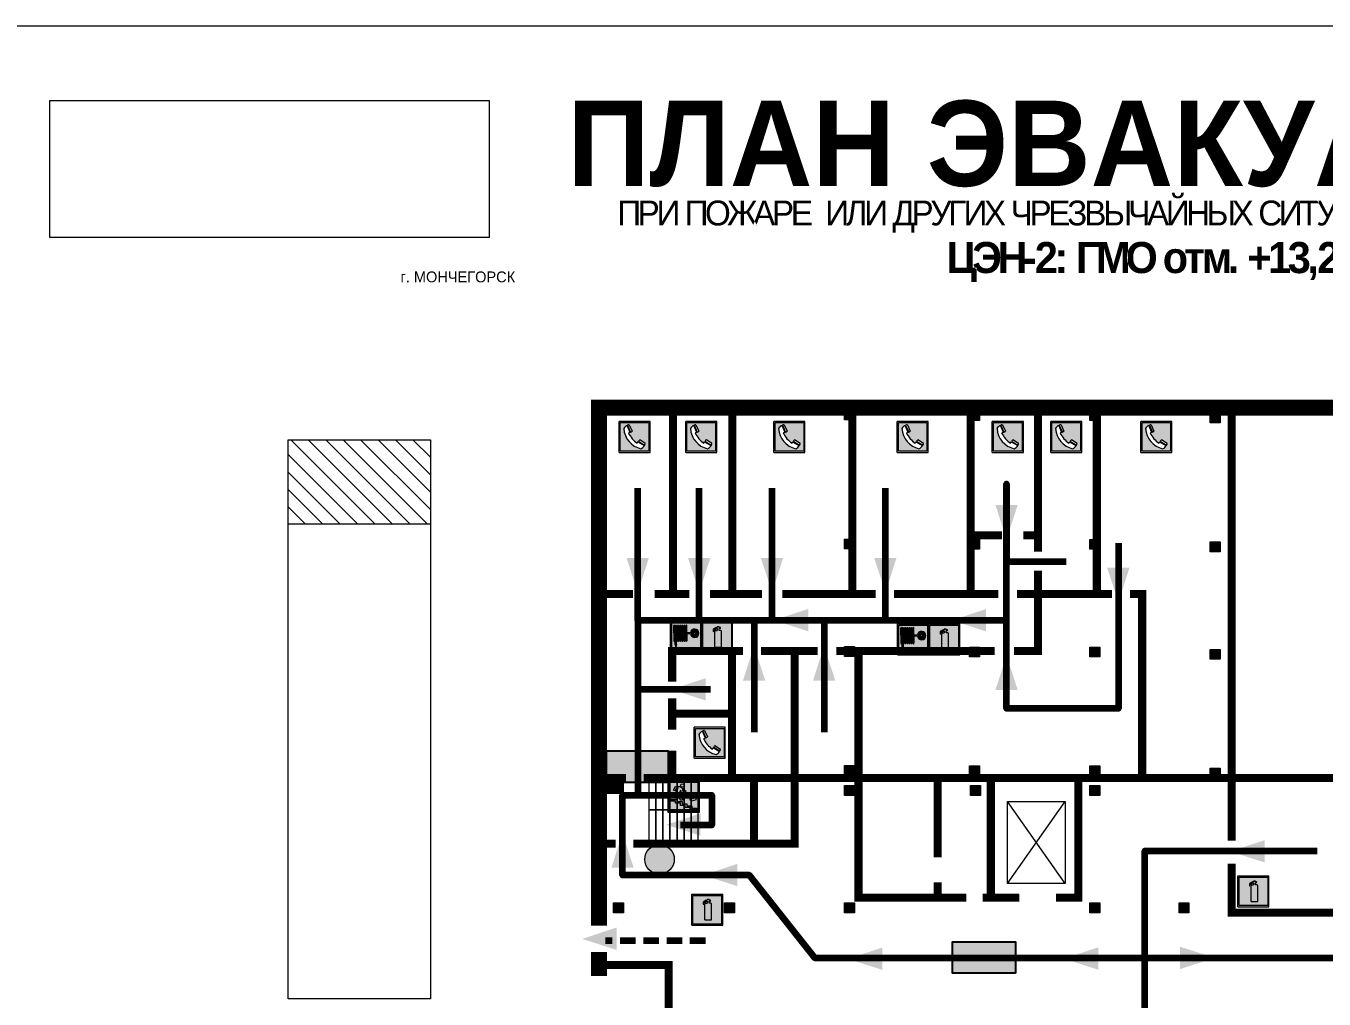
# Model space of a CAD drawing. Header units: millimetres. Extents: x 13810 to 67229, y 12374 to 21950.
# Drawn here: x 31036.5 to 31370.5, y 13900.3 to 14150.9 of the extents above; entities that cross this region are included whole.
import ezdxf

# ---------------------------------------------------------------- set-up
doc = ezdxf.new("R2010")
doc.units = ezdxf.units.MM
doc.linetypes.add('{ Wide Dash }', pattern=[12, 4, -2, 4, -2])
doc.layers.add('План_Штампы', color=7, linetype='Continuous')
doc.styles.add('обычный', font='arial.ttf')
picture_1 = doc.add_image_def('image1.jpg', size_in_pixel=(337, 105))

# ---------------------------------------------------------------- blocks, each defined once
blk = doc.blocks.new('A$C456E1F9C')
at = {"lineweight": 5}
h = blk.add_hatch(color=242, dxfattribs=at)
h.paths.add_polyline_path([(0.51, -1.47), (0.51, -13.26), (12.29, -13.26), (12.29, -1.47)])
h.paths.add_polyline_path([(5.42, -4.95, -0.254479), (4.78, -5.4), (3.52, -2.53, -0.209735), (4.23, -2.4)], flags=16)
h.paths.add_polyline_path([(8.53, -8.6), (10.87, -10.17), (10.54, -10.76), (8.03, -9.13, -0.192251)], flags=16)
h.paths.add_polyline_path([(4.61, -5.49, 0.005518), (3.87, -5.72, 0.128647), (7.49, -10.01, 0.00809), (7.83, -9.33), (10.47, -10.97, -0.16736), (8.99, -12.25, -0.327862), (1.95, -3.95, -0.166952), (3.36, -2.62)], flags=16)
at = {"color": 242, "lineweight": 5}
for p, q in [((0, -13.77), (0, -0.97)), ((12.8, -0.97), (0, -0.97)), ((4.61, -5.49), (3.36, -2.62)), ((3.52, -2.53), (4.78, -5.4)), ((4.23, -2.4), (5.42, -4.95)), ((12.8, -13.77), (12.8, -0.97)), ((7.83, -9.33), (10.47, -10.97)), ((8.03, -9.13), (10.54, -10.76)), ((10.81, -10.12), (8.53, -8.6)), ((10.54, -10.76), (10.8, -10.3)), ((10.8, -10.3), (10.81, -10.12)), ((0, -13.77), (12.8, -13.77))]:
    blk.add_line(p, q, dxfattribs=at)
blk.add_lwpolyline([(0.51, -1.47), (12.29, -1.47), (12.29, -13.26), (0.51, -13.26)], close=True, dxfattribs=at)
for centre, radius, start, end in [((4.59, -5.34), 2.99, 114.2845, 152.1974), ((11.12, -3.31), 9.19, 183.9915, 256.6009), ((4.02, -3.27), 0.891, 76.3284, 123.7092), ((4.68, -4.59), 0.824, 276.9621, 334.0723), ((14.98, -39.1), 35.17, 107.1487, 108.4135), ((13.86, -0.94), 11.08, 205.5536, 234.8762), ((-13.31, 0.8), 23.44, 332.5487, 334.4027), ((8.94, -9.5), 0.989, 114.4092, 157.9388), ((7.87, -9.46), 3, 291.9291, 329.9329)]:
    blk.add_arc(centre, radius, start, end, dxfattribs=at)
blk = doc.blocks.new('A$C37112FD5')
at = {"true_color": 0xf5f5ff}
h = blk.add_hatch(color=7, dxfattribs=at)
h.dxf.hatch_style = 1
h.paths.add_polyline_path([(12.8, -7.4), (0, -7.4), (0, -20.2), (12.8, -20.2)])
h.paths.add_polyline_path([(12.29, -7.91), (12.29, -19.69), (0.51, -19.69), (0.51, -7.91)], flags=16)
h.paths.add_polyline_path([(4.98, -9.04, -0.42597), (5.17, -9.22), (5.17, -12.25), (5.17, -15.29, -0.432244), (4.98, -15.47), (4.83, -15.47, -0.42597), (4.64, -15.29), (4.64, -12.25), (4.64, -9.22, -0.432244), (4.83, -9.04)], flags=0)
h.paths.add_polyline_path([(4.28, -9.22), (4.28, -12.25), (4.28, -15.29, -0.432244), (4.09, -15.47), (3.94, -15.47, -0.42597), (3.75, -15.29), (3.75, -12.25), (3.75, -9.22, -0.432244), (3.94, -9.04), (4.09, -9.04, -0.42597)], flags=0)
h.paths.add_polyline_path([(5.72, -9.04), (5.87, -9.04, -0.42597), (6.06, -9.22), (6.06, -12.25), (6.06, -15.29, -0.432244), (5.87, -15.47), (5.72, -15.47, -0.42597), (5.53, -15.29), (5.53, -12.25), (5.53, -9.22, -0.432244)], flags=0)
h.paths.add_polyline_path([(6.42, -8.9), (6.5, -8.9, -0.42597), (6.69, -9.08), (6.69, -12.03), (8.21, -12.03, -15.824349), (8.21, -12.47), (6.69, -12.47), (6.69, -15.42, -0.432244), (6.5, -15.6), (6.42, -15.6)], flags=0)
h.paths.add_polyline_path([(3.39, -9.22), (3.39, -12.25), (3.39, -15.29, -0.432244), (3.2, -15.47), (3.05, -15.47, -0.42597), (2.85, -15.29), (2.85, -12.25), (2.85, -9.22, -0.432244), (3.05, -9.04), (3.2, -9.04, -0.42597)], flags=0)
h.paths.add_polyline_path([(2.5, -9.22), (2.5, -16.71), (1.96, -16.71), (1.96, -9.22, -0.432244), (2.15, -9.04), (2.31, -9.04, -0.42597)], flags=0)
h.paths.add_polyline_path([(1.61, -8.9), (1.61, -15.6), (1.57, -15.6, -0.42597), (1.37, -15.42), (1.37, -12.03), (1.37, -9.09, -0.432244), (1.57, -8.9)], flags=0)
h.paths.add_polyline_path([(9.76, -10.81), (9.76, -12.03), (8.49, -12.03, -0.336371)], flags=0)
h.paths.add_polyline_path([(8.49, -12.47), (9.76, -12.47), (9.76, -13.7, -0.336371)], flags=0)
h.paths.add_polyline_path([(10.11, -10.81, -0.336371), (11.38, -12.03), (10.11, -12.03)], flags=0)
h.paths.add_polyline_path([(10.11, -12.47), (11.38, -12.47, -0.336371), (10.11, -13.7)], flags=0)
h.paths.add_polyline_path([(2.5, -16.84), (2.5, -17.05), (1.97, -17.05), (1.97, -16.84)], flags=0)
h.paths.add_polyline_path([(2.5, -17.24, -0.033778), (2.24, -18.6, -0.033778), (1.97, -17.24)], flags=0)
h = blk.add_hatch(color=242)
h.dxf.hatch_style = 1
h.paths.add_polyline_path([(12.29, -7.91), (0.51, -7.91), (0.51, -19.69), (12.29, -19.69)])
h.paths.add_polyline_path([(6.42, -15.6), (6.42, -8.9), (6.5, -8.9, -0.42597), (6.69, -9.08), (6.69, -12.03), (8.21, -12.03, -15.824349), (8.21, -12.47), (6.69, -12.47), (6.69, -15.42, -0.432244), (6.5, -15.6)], flags=16)
h.paths.add_polyline_path([(5.87, -15.47), (5.72, -15.47, -0.42597), (5.53, -15.29), (5.53, -12.25), (5.53, -9.22, -0.432244), (5.72, -9.04), (5.87, -9.04, -0.42597), (6.06, -9.22), (6.06, -12.25), (6.06, -15.29, -0.432244)], flags=16)
h.paths.add_polyline_path([(4.98, -15.47), (4.83, -15.47, -0.42597), (4.64, -15.29), (4.64, -12.25), (4.64, -9.22, -0.432244), (4.83, -9.04), (4.98, -9.04, -0.42597), (5.17, -9.22), (5.17, -12.25), (5.17, -15.29, -0.432244)], flags=16)
h.paths.add_polyline_path([(4.09, -15.47), (3.94, -15.47, -0.42597), (3.75, -15.29), (3.75, -12.25), (3.75, -9.22, -0.432244), (3.94, -9.04), (4.09, -9.04, -0.42597), (4.28, -9.22), (4.28, -12.25), (4.28, -15.29, -0.432244)], flags=16)
h.paths.add_polyline_path([(3.2, -15.47), (3.05, -15.47, -0.42597), (2.85, -15.29), (2.85, -12.25), (2.85, -9.22, -0.432244), (3.05, -9.04), (3.2, -9.04, -0.42597), (3.39, -9.22), (3.39, -12.25), (3.39, -15.29, -0.432244)], flags=16)
h.paths.add_polyline_path([(2.5, -17.05), (1.97, -17.05), (1.97, -16.84), (2.5, -16.84)], flags=16)
h.paths.add_polyline_path([(2.5, -17.24, -0.033778), (2.24, -18.6, -0.033778), (1.97, -17.24)], flags=16)
h.paths.add_polyline_path([(2.5, -16.71), (1.96, -16.71), (1.96, -9.22, -0.432244), (2.15, -9.04), (2.31, -9.04, -0.42597), (2.5, -9.22)], flags=16)
h.paths.add_polyline_path([(1.61, -15.6), (1.57, -15.6, -0.42597), (1.37, -15.42), (1.37, -12.03), (1.37, -9.09, -0.432244), (1.57, -8.9), (1.61, -8.9)], flags=16)
h.paths.add_polyline_path([(8.49, -12.47), (9.76, -12.47), (9.76, -13.7, -0.336371)], flags=0)
h.paths.add_polyline_path([(10.11, -13.7), (10.11, -12.47), (11.38, -12.47, -0.336371)], flags=0)
h.paths.add_polyline_path([(8.49, -12.03, -0.336371), (9.76, -10.81), (9.76, -12.03)], flags=0)
h.paths.add_polyline_path([(10.11, -12.03), (10.11, -10.81, -0.336371), (11.38, -12.03)], flags=0)
h = blk.add_hatch(color=7, dxfattribs=at)
h.dxf.hatch_style = 1
h.paths.add_polyline_path([(1.61, -8.9), (1.57, -8.9, 0.432244), (1.37, -9.09), (1.37, -12.03), (1.37, -15.42, 0.42597), (1.57, -15.6), (1.61, -15.6)])
h.paths.add_polyline_path([(2.5, -9.22, 0.42597), (2.31, -9.04), (2.15, -9.04, 0.432244), (1.96, -9.22), (1.96, -16.71), (2.5, -16.71)])
h.paths.add_polyline_path([(2.5, -16.84), (1.97, -16.84), (1.97, -17.05), (2.5, -17.05)])
h.paths.add_polyline_path([(2.5, -17.24), (1.97, -17.24, 0.033778), (2.24, -18.6, 0.033778)])
h.paths.add_polyline_path([(3.39, -12.25), (3.39, -9.22, 0.42597), (3.2, -9.04), (3.05, -9.04, 0.432244), (2.85, -9.22), (2.85, -12.25), (2.85, -15.29, 0.42597), (3.05, -15.47), (3.2, -15.47, 0.432244), (3.39, -15.29)])
h.paths.add_polyline_path([(4.28, -12.25), (4.28, -9.22, 0.42597), (4.09, -9.04), (3.94, -9.04, 0.432244), (3.75, -9.22), (3.75, -12.25), (3.75, -15.29, 0.42597), (3.94, -15.47), (4.09, -15.47, 0.432244), (4.28, -15.29)])
h.paths.add_polyline_path([(5.17, -12.25), (5.17, -9.22, 0.42597), (4.98, -9.04), (4.83, -9.04, 0.432244), (4.64, -9.22), (4.64, -12.25), (4.64, -15.29, 0.42597), (4.83, -15.47), (4.98, -15.47, 0.432244), (5.17, -15.29)])
h.paths.add_polyline_path([(6.06, -12.25), (6.06, -9.22, 0.42597), (5.87, -9.04), (5.72, -9.04, 0.432244), (5.53, -9.22), (5.53, -12.25), (5.53, -15.29, 0.42597), (5.72, -15.47), (5.87, -15.47, 0.432244), (6.06, -15.29)])
h.paths.add_polyline_path([(6.69, -12.47), (8.21, -12.47, 15.824349), (8.21, -12.03), (6.69, -12.03), (6.69, -9.08, 0.42597), (6.5, -8.9), (6.42, -8.9), (6.42, -15.6), (6.5, -15.6, 0.432244), (6.69, -15.42)])
h.paths.add_polyline_path([(8.49, -12.47), (9.76, -12.47), (9.76, -13.7, -0.336371)], flags=16)
h.paths.add_polyline_path([(8.49, -12.03, -0.336371), (9.76, -10.81), (9.76, -12.03)], flags=16)
h.paths.add_polyline_path([(10.11, -12.47), (11.38, -12.47, -0.336371), (10.11, -13.7)], flags=16)
h.paths.add_polyline_path([(10.11, -12.03), (10.11, -10.81, -0.336371), (11.38, -12.03)], flags=16)
h = blk.add_hatch(color=242)
h.dxf.hatch_style = 1
h.paths.add_polyline_path([(9.76, -10.81, 0.336371), (8.49, -12.03), (9.76, -12.03)])
h.paths.add_polyline_path([(10.11, -10.81), (10.11, -12.03), (11.38, -12.03, 0.336371)])
h.paths.add_polyline_path([(11.38, -12.47), (10.11, -12.47), (10.11, -13.7, 0.336371)])
h.paths.add_polyline_path([(9.76, -12.47), (8.49, -12.47, 0.336371), (9.76, -13.7)])
at = {"color": 242, "lineweight": 5}
for p, q in [((0, -20.2), (0, -7.4)), ((0, -7.4), (12.8, -7.4)), ((1.37, -12.03), (1.37, -9.08)), ((1.57, -8.9), (1.61, -8.9)), ((1.61, -8.9), (1.61, -15.6)), ((1.96, -16.71), (1.96, -9.22)), ((2.15, -9.04), (2.31, -9.04)), ((2.5, -16.71), (2.5, -9.22)), ((2.85, -12.25), (2.85, -9.22)), ((3.05, -9.04), (3.2, -9.04)), ((3.39, -12.25), (3.39, -9.22)), ((3.75, -12.25), (3.75, -9.22)), ((3.94, -9.04), (4.09, -9.04)), ((4.28, -12.25), (4.28, -9.22)), ((4.64, -12.25), (4.64, -9.22)), ((4.83, -9.04), (4.98, -9.04)), ((5.17, -12.25), (5.17, -9.22)), ((5.53, -12.25), (5.53, -9.22)), ((5.72, -9.04), (5.87, -9.04)), ((6.06, -12.25), (6.06, -9.22)), ((6.42, -8.9), (6.42, -15.6)), ((6.5, -8.9), (6.42, -8.9)), ((6.69, -12.03), (6.69, -9.08)), ((12.8, -20.2), (12.8, -7.4)), ((1.37, -12.03), (1.37, -15.42)), ((1.57, -15.6), (1.61, -15.6)), ((2.85, -12.25), (2.85, -15.29)), ((3.05, -15.47), (3.2, -15.47)), ((3.39, -12.25), (3.39, -15.29)), ((3.75, -12.25), (3.75, -15.29)), ((3.94, -15.47), (4.09, -15.47)), ((4.28, -12.25), (4.28, -15.29)), ((4.64, -12.25), (4.64, -15.29)), ((4.83, -15.47), (4.98, -15.47)), ((5.17, -12.25), (5.17, -15.29)), ((5.53, -12.25), (5.53, -15.29)), ((5.72, -15.47), (5.87, -15.47)), ((6.06, -12.25), (6.06, -15.29)), ((6.42, -15.6), (6.5, -15.6)), ((8.21, -12.03), (6.69, -12.03)), ((8.21, -12.47), (6.69, -12.47)), ((6.69, -12.47), (6.69, -15.42)), ((9.76, -12.03), (8.49, -12.03)), ((9.76, -12.47), (8.49, -12.47)), ((9.76, -10.81), (9.76, -12.03)), ((9.76, -12.47), (9.76, -13.7)), ((10.11, -10.81), (10.11, -12.03)), ((11.38, -12.03), (10.11, -12.03)), ((11.38, -12.47), (10.11, -12.47)), ((10.11, -12.47), (10.11, -13.7)), ((0, -20.2), (12.8, -20.2)), ((1.96, -16.71), (2.5, -16.71)), ((1.97, -16.84), (2.5, -16.84)), ((1.97, -17.05), (1.97, -16.84)), ((2.5, -17.05), (1.97, -17.05)), ((1.97, -17.24), (2.5, -17.24)), ((2.5, -16.84), (2.5, -17.05))]:
    blk.add_line(p, q, dxfattribs=at)
blk.add_lwpolyline([(0.51, -7.91), (12.29, -7.91), (12.29, -19.69), (0.51, -19.69)], close=True, dxfattribs=at)
for centre, radius, start, end in [((1.56, -9.09), 0.182, 87.1027, 180.6071), ((2.15, -9.22), 0.182, 87.1027, 180.6071), ((2.32, -9.22), 0.182, 359.3929, 92.8973), ((3.04, -9.22), 0.182, 87.1027, 180.6071), ((3.21, -9.22), 0.182, 359.3929, 92.8973), ((3.93, -9.22), 0.182, 87.1027, 180.6071), ((4.1, -9.22), 0.182, 359.3929, 92.8973), ((4.82, -9.22), 0.182, 87.1027, 180.6071), ((4.99, -9.22), 0.182, 359.3929, 92.8973), ((5.71, -9.22), 0.182, 87.1027, 180.6071), ((5.88, -9.22), 0.182, 359.3929, 92.8973), ((6.51, -9.09), 0.182, 359.3929, 92.8973), ((9.93, -12.25), 1.74, 187.2319, 172.7681), ((1.56, -15.42), 0.182, 179.3929, 272.8973), ((3.04, -15.29), 0.182, 179.3929, 272.8973), ((3.21, -15.29), 0.182, 267.1027, 0.6071), ((3.93, -15.29), 0.182, 179.3929, 272.8973), ((4.1, -15.29), 0.182, 267.1027, 0.6071), ((4.82, -15.29), 0.182, 179.3929, 272.8973), ((4.99, -15.29), 0.182, 267.1027, 0.6071), ((5.71, -15.29), 0.182, 179.3929, 272.8973), ((5.88, -15.29), 0.182, 267.1027, 0.6071), ((6.51, -15.42), 0.182, 267.1027, 0.6071), ((9.93, -12.25), 1.46, 96.9927, 171.3585), ((9.93, -12.25), 1.46, 188.6415, 263.0073), ((9.93, -12.25), 1.46, 8.6415, 83.0073), ((9.93, -12.25), 1.46, 276.9927, 351.3585), ((12.17, -15.98), 10.27, 187.041, 194.7793), ((-7.7, -15.98), 10.27, 345.2207, 352.959)]:
    blk.add_arc(centre, radius, start, end, dxfattribs=at)
blk = doc.blocks.new('A$C3AD82952')
at = {"true_color": 0xf5f5ff}
h = blk.add_hatch(color=7, dxfattribs=at)
h.dxf.hatch_style = 1
h.paths.add_polyline_path([(8.21, 8.73, 0.414214), (7.89, 9.05), (7.22, 9.05), (7.22, 9.92), (7.59, 9.92, 1), (7.57, 10.36), (7.22, 10.36), (7.22, 10.6), (6.43, 10.6), (6.43, 10.36), (6.01, 10.36), (4.74, 9.59), (4.74, 8.69), (4.98, 8.73), (4.98, 9.26), (6.12, 9.91), (6.43, 9.91), (6.43, 9.05), (5.76, 9.05, 0.414214), (5.44, 8.73), (5.44, 2.2), (8.21, 2.2)], flags=0)
h.paths.add_polyline_path([(12.8, 12.8), (0, 12.8), (0, 0), (12.8, 0)])
h.paths.add_polyline_path([(0.51, 12.29), (12.29, 12.29), (12.29, 0.51), (0.51, 0.51)], flags=16)
h.paths.add_polyline_path([(4.74, 9.59), (6.01, 10.36), (6.43, 10.36), (6.43, 10.6), (7.22, 10.6), (7.22, 10.36), (7.59, 10.36, -0.94586), (7.59, 9.92), (7.22, 9.92), (7.22, 9.05), (7.89, 9.05, -0.414214), (8.21, 8.73), (8.21, 2.2), (5.44, 2.2), (5.44, 8.73, -0.414214), (5.76, 9.05), (6.43, 9.05), (6.43, 9.91), (6.12, 9.91), (4.98, 9.26), (4.98, 8.73), (4.74, 8.69)], flags=0)
h = blk.add_hatch(color=242)
h.dxf.hatch_style = 1
h.paths.add_polyline_path([(12.29, 12.29), (0.51, 12.29), (0.51, 0.51), (12.29, 0.51)])
h.paths.add_polyline_path([(4.74, 8.69), (4.74, 9.59), (6.01, 10.36), (6.43, 10.36), (6.43, 10.6), (7.22, 10.6), (7.22, 10.36), (7.59, 10.36, -0.94586), (7.59, 9.92), (7.22, 9.92), (7.22, 9.05), (7.89, 9.05, -0.414214), (8.21, 8.73), (8.21, 2.2), (5.44, 2.2), (5.44, 8.73, -0.414214), (5.76, 9.05), (6.43, 9.05), (6.43, 9.91), (6.12, 9.91), (4.98, 9.26), (4.98, 8.73)], flags=16)
h = blk.add_hatch(color=7, dxfattribs=at)
h.dxf.hatch_style = 1
h.paths.add_polyline_path([(8.21, 8.73, 0.414214), (7.89, 9.05), (7.22, 9.05), (7.22, 9.92), (7.59, 9.92, 1), (7.57, 10.36), (7.22, 10.36), (7.22, 10.6), (6.43, 10.6), (6.43, 10.36), (6.01, 10.36), (4.74, 9.59), (4.74, 8.69), (4.98, 8.73), (4.98, 9.26), (6.12, 9.91), (6.43, 9.91), (6.43, 9.05), (5.76, 9.05, 0.414214), (5.44, 8.73), (5.44, 2.2), (8.21, 2.2)])
at = {"color": 242, "lineweight": 5}
for p, q in [((0, 0), (0, 12.8)), ((0, 12.8), (12.8, 12.8)), ((12.8, 0), (12.8, 12.8)), ((6.01, 10.36), (4.74, 9.59)), ((4.74, 9.59), (4.74, 8.69)), ((4.74, 8.69), (4.98, 8.73)), ((4.98, 9.26), (6.12, 9.91)), ((4.98, 8.73), (4.98, 9.26)), ((5.44, 2.2), (5.44, 8.73)), ((5.76, 9.05), (6.43, 9.05)), ((6.01, 10.36), (6.43, 10.36)), ((6.12, 9.91), (6.43, 9.91)), ((7.22, 10.6), (6.43, 10.6)), ((6.43, 10.6), (6.43, 10.36)), ((6.43, 9.91), (6.43, 9.05)), ((7.22, 10.36), (7.22, 10.6)), ((7.59, 10.36), (7.22, 10.36)), ((7.22, 9.05), (7.22, 9.92)), ((7.59, 9.92), (7.22, 9.92)), ((7.89, 9.05), (7.22, 9.05)), ((8.21, 2.2), (8.21, 8.73)), ((0, 0), (12.8, 0)), ((5.44, 2.2), (8.21, 2.2))]:
    blk.add_line(p, q, dxfattribs=at)
blk.add_lwpolyline([(0.51, 12.29), (12.29, 12.29), (12.29, 0.51), (0.51, 0.51)], close=True, dxfattribs=at)
for centre, radius, start, end in [((5.76, 8.73), 0.32, 90, 180), ((7.58, 10.14), 0.223, 273.1875, 86.8125), ((7.89, 8.73), 0.32, 0, 90)]:
    blk.add_arc(centre, radius, start, end, dxfattribs=at)
blk = doc.blocks.new('A$C7B4425F7')
at = {"true_color": 0xffffff}
blk.add_hatch(color=7, dxfattribs=at).paths.add_polyline_path([(0, 0), (-16, 0), (-16, -8), (0, -8)])
h = blk.add_hatch(color=126)
h.paths.add_polyline_path([(-0.2, -0.2), (-15.8, -0.2), (-15.8, -7.8), (-0.2, -7.8)])
h.paths.add_polyline_path([(-11.76, -2.03), (-11.76, -3.66), (-11.17, -3.66, -0.568275), (-11.17, -6.18), (-12.58, -6.18), (-12.58, -2.03)], flags=16)
h.paths.add_polyline_path([(-13.33, -4.12, -0.495768), (-13.59, -6.18), (-15.03, -6.18), (-15.03, -2.03), (-13.59, -2.03, -0.487973)], flags=16)
h.paths.add_polyline_path([(-10.25, -2.03), (-9.48, -2.03), (-9.48, -6.18), (-10.25, -6.18)], flags=16)
h.paths.add_polyline_path([(-13.84, -3.69), (-14.24, -3.69), (-14.24, -3.03), (-13.9, -3.03, -0.692621)], flags=0)
h.paths.add_polyline_path([(-9.15, -2.03), (-8.4, -2.03), (-8.04, -3.07), (-7.68, -2.03), (-6.93, -2.03), (-7.64, -4.1), (-6.93, -6.18), (-7.68, -6.18), (-8.04, -5.14), (-8.4, -6.18), (-9.15, -6.18), (-8.44, -4.1)], flags=16)
h.paths.add_polyline_path([(-11.76, -4.46), (-11.42, -4.46, -0.692621), (-11.36, -5.12), (-11.76, -5.12)], flags=0)
h.paths.add_polyline_path([(-13.9, -5.2), (-14.24, -5.2), (-14.24, -4.55), (-13.84, -4.55, -0.708038)], flags=0)
edge = h.paths.add_edge_path(flags=16)
edge.add_ellipse((-5.51, -4.08), major_axis=(0, 2.05), ratio=0.586184, start_angle=0, end_angle=360)
edge = h.paths.add_edge_path(flags=0)
edge.add_ellipse((-5.51, -4.08), major_axis=(0, 1.14), ratio=0.454828, start_angle=0, end_angle=360)
h.paths.add_polyline_path([(-4.13, -4.96, 0.377264), (-3.48, -4.52, 0.0555), (-3.16, -2.03), (-1.66, -2.03), (-1.66, -4.96), (-0.96, -4.96), (-0.96, -7.01), (-1.75, -7.01), (-1.75, -6.18), (-3.3, -6.18), (-3.3, -7.02), (-4.13, -7.02)], flags=16)
h.paths.add_polyline_path([(-2.73, -2.91), (-2.28, -2.91), (-2.28, -4.96), (-3.05, -4.96, 0.079136)], flags=0)
at = {"color": 126}
blk.add_lwpolyline([(-16, -8), (0, -8), (0, 0), (-16, 0)], close=True, dxfattribs=at)
blk = doc.blocks.new('вниз')
at = {"lineweight": 0, "true_color": 0xffffff}
h = blk.add_hatch(color=7, dxfattribs=at)
h.dxf.hatch_style = 1
h.paths.add_polyline_path([(40994.51, -4472.22), (40986.51, -4472.22), (40986.51, -4480.22), (40994.51, -4480.22)])
h.paths.add_polyline_path([(40994.31, -4472.42), (40994.31, -4480.01), (40986.71, -4480.01), (40986.71, -4472.42)], flags=16)
h.paths.add_polyline_path([(40988.43, -4473.53), (40989.43, -4473.53), (40990.19, -4473.96), (40990.19, -4474.6), (40991, -4474.6), (40991, -4475.06), (40989.73, -4475.06), (40989.73, -4474.46), (40989.3, -4475.18), (40990.17, -4475.7), (40990.17, -4477.11), (40989.63, -4477.11), (40989.63, -4476.01), (40988.94, -4475.59), (40988.94, -4476.46), (40988.94, -4476.46), (40987.47, -4476.46), (40987.26, -4476.46), (40987.26, -4475.92), (40988.4, -4475.92), (40988.4, -4475.2), (40989.1, -4473.99), (40988.66, -4473.99), (40988.24, -4474.7), (40987.86, -4474.47), (40988.41, -4473.56)], flags=0)
h.paths.add_polyline_path([(40990.55, -4473.29, -1), (40989.69, -4473.29, -1)], flags=0)
h.paths.add_polyline_path([(40988.85, -4476.89), (40988.85, -4477.43), (40990.1, -4477.43), (40990.1, -4477.99), (40991.34, -4477.99), (40991.34, -4478.54), (40992.59, -4478.54), (40992.59, -4479.09), (40993.83, -4479.09), (40993.83, -4479.52), (40992.17, -4479.52), (40992.17, -4478.97), (40990.91, -4478.97), (40990.91, -4478.41), (40989.68, -4478.41), (40989.68, -4477.86), (40988.43, -4477.86), (40988.43, -4477.31), (40987.6, -4477.31), (40987.18, -4477.31), (40987.18, -4476.89)], flags=0)
h.paths.add_polyline_path([(40991.61, -4475.33), (40993.12, -4476.2), (40992.9, -4475.27), (40993.48, -4475.6), (40993.83, -4476.88), (40992.56, -4477.22), (40991.97, -4476.88), (40992.9, -4476.61), (40991.38, -4475.74), (40991.58, -4475.39)], flags=0)
h.paths.add_polyline_path([(40990.19, -4473.96), (40989.43, -4473.53), (40988.43, -4473.53), (40988.41, -4473.56), (40987.86, -4474.47), (40988.24, -4474.7), (40988.66, -4473.99), (40989.1, -4473.99), (40988.4, -4475.2), (40988.4, -4475.92), (40987.26, -4475.92), (40987.26, -4476.46), (40987.47, -4476.46), (40988.94, -4476.46), (40988.94, -4476.27), (40988.94, -4475.59), (40989.63, -4476.01), (40989.63, -4477.11), (40990.17, -4477.11), (40990.17, -4475.7), (40989.3, -4475.18), (40989.73, -4474.46), (40989.73, -4475.06), (40991, -4475.06), (40991, -4474.6), (40990.19, -4474.6)], flags=0)
h.paths.add_polyline_path([(40990.55, -4473.29, 1), (40989.69, -4473.29, 1)], flags=0)
h.paths.add_polyline_path([(40991.61, -4475.33), (40991.58, -4475.39), (40991.38, -4475.74), (40992.9, -4476.61), (40991.97, -4476.88), (40992.56, -4477.22), (40993.83, -4476.88), (40993.48, -4475.6), (40992.9, -4475.27), (40993.12, -4476.2)], flags=0)
h.paths.add_polyline_path([(40990.1, -4477.43), (40988.85, -4477.43), (40988.85, -4476.89), (40987.18, -4476.89), (40987.18, -4477.31), (40987.6, -4477.31), (40988.43, -4477.31), (40988.43, -4477.86), (40989.68, -4477.86), (40989.68, -4478.41), (40990.91, -4478.41), (40990.91, -4478.97), (40992.17, -4478.97), (40992.17, -4479.52), (40993.83, -4479.52), (40993.83, -4479.09), (40992.59, -4479.09), (40992.59, -4478.54), (40991.34, -4478.54), (40991.34, -4477.99), (40990.1, -4477.99)], flags=0)
at = {"lineweight": 0}
h = blk.add_hatch(color=126, dxfattribs=at)
h.dxf.hatch_style = 1
h.paths.add_polyline_path([(40994.31, -4472.42), (40986.71, -4472.42), (40986.71, -4480.01), (40994.31, -4480.01)])
h.paths.add_polyline_path([(40988.43, -4473.53), (40989.43, -4473.53), (40990.19, -4473.96), (40990.19, -4474.6), (40991, -4474.6), (40991, -4475.06), (40989.73, -4475.06), (40989.73, -4474.46), (40989.3, -4475.18), (40990.17, -4475.7), (40990.17, -4477.11), (40989.63, -4477.11), (40989.63, -4476.01), (40988.94, -4475.59), (40988.94, -4476.46), (40988.94, -4476.46), (40987.47, -4476.46), (40987.26, -4476.46), (40987.26, -4475.92), (40988.4, -4475.92), (40988.4, -4475.2), (40989.1, -4473.99), (40988.66, -4473.99), (40988.24, -4474.7), (40987.86, -4474.47), (40988.41, -4473.56)], flags=16)
h.paths.add_polyline_path([(40990.55, -4473.29, -1), (40989.69, -4473.29, -1)], flags=16)
h.paths.add_polyline_path([(40988.85, -4476.89), (40988.85, -4477.43), (40990.1, -4477.43), (40990.1, -4477.99), (40991.34, -4477.99), (40991.34, -4478.54), (40992.59, -4478.54), (40992.59, -4479.09), (40993.83, -4479.09), (40993.83, -4479.52), (40992.17, -4479.52), (40992.17, -4478.97), (40990.91, -4478.97), (40990.91, -4478.41), (40989.68, -4478.41), (40989.68, -4477.86), (40988.43, -4477.86), (40988.43, -4477.31), (40987.6, -4477.31), (40987.18, -4477.31), (40987.18, -4476.89)], flags=16)
h.paths.add_polyline_path([(40991.61, -4475.33), (40993.12, -4476.2), (40992.9, -4475.27), (40993.48, -4475.6), (40993.83, -4476.88), (40992.56, -4477.22), (40991.97, -4476.88), (40992.9, -4476.61), (40991.38, -4475.74), (40991.58, -4475.39)], flags=16)
at = {"lineweight": 0, "true_color": 0xffffff}
h = blk.add_hatch(color=7, dxfattribs=at)
h.dxf.hatch_style = 1
h.paths.add_polyline_path([(40989.73, -4474.46), (40989.73, -4475.06), (40991, -4475.06), (40991, -4474.6), (40990.19, -4474.6), (40990.19, -4473.96), (40989.43, -4473.53), (40988.43, -4473.53), (40988.41, -4473.56), (40987.86, -4474.47), (40988.24, -4474.7), (40988.66, -4473.99), (40989.1, -4473.99), (40988.4, -4475.2), (40988.4, -4475.92), (40987.26, -4475.92), (40987.26, -4476.46), (40987.47, -4476.46), (40988.94, -4476.46), (40988.94, -4475.59), (40989.63, -4476.01), (40989.63, -4477.11), (40990.17, -4477.11), (40990.17, -4475.7), (40989.3, -4475.18)])
h.paths.add_polyline_path([(40989.69, -4473.29, 1), (40990.55, -4473.29, 1)])
h.paths.add_polyline_path([(40991.61, -4475.33), (40991.58, -4475.39), (40991.38, -4475.74), (40992.9, -4476.61), (40991.97, -4476.88), (40992.56, -4477.22), (40993.83, -4476.88), (40993.48, -4475.6), (40992.9, -4475.27), (40993.12, -4476.2)])
h.paths.add_polyline_path([(40990.1, -4477.43), (40988.85, -4477.43), (40988.85, -4476.89), (40987.18, -4476.89), (40987.18, -4477.31), (40987.6, -4477.31), (40988.43, -4477.31), (40988.43, -4477.86), (40989.68, -4477.86), (40989.68, -4478.41), (40990.91, -4478.41), (40990.91, -4478.97), (40992.17, -4478.97), (40992.17, -4479.52), (40993.83, -4479.52), (40993.83, -4479.09), (40992.59, -4479.09), (40992.59, -4478.54), (40991.34, -4478.54), (40991.34, -4477.99), (40990.1, -4477.99)])
at = {"color": 126, "lineweight": 0}
for points in [[(40986.51, -4472.22), (40994.51, -4472.22), (40994.51, -4480.22), (40986.51, -4480.22)], [(40986.71, -4472.42), (40994.31, -4472.42), (40994.31, -4480.01), (40986.71, -4480.01)]]:
    blk.add_lwpolyline(points, close=True, dxfattribs=at)
for points in [[(40987.47, -4476.46), (40987.26, -4476.46), (40987.26, -4475.92), (40988.4, -4475.92), (40988.4, -4475.2), (40989.1, -4473.99), (40988.66, -4473.99), (40988.24, -4474.7), (40987.86, -4474.47), (40988.41, -4473.56), (40988.43, -4473.53), (40989.43, -4473.53), (40990.19, -4473.96), (40990.19, -4474.6), (40991, -4474.6), (40991, -4475.06), (40989.73, -4475.06), (40989.73, -4474.46), (40989.3, -4475.18), (40990.17, -4475.7), (40990.17, -4477.11), (40989.63, -4477.11), (40989.63, -4476.01), (40988.94, -4475.59), (40988.94, -4476.46)], [(40987.47, -4476.46), (40988.94, -4476.46), (40988.94, -4476.27)], [(40991.58, -4475.39), (40991.38, -4475.74), (40992.9, -4476.61), (40991.97, -4476.88), (40992.56, -4477.22), (40993.83, -4476.88), (40993.48, -4475.6), (40992.9, -4475.27), (40993.12, -4476.2), (40991.61, -4475.33), (40991.58, -4475.39)], [(40987.6, -4477.31), (40987.18, -4477.31), (40987.18, -4476.89), (40988.85, -4476.89), (40988.85, -4477.43), (40990.1, -4477.43), (40990.1, -4477.99), (40991.34, -4477.99), (40991.34, -4478.54), (40992.59, -4478.54), (40992.59, -4479.09), (40993.83, -4479.09), (40993.83, -4479.52), (40992.17, -4479.52), (40992.17, -4478.97), (40990.91, -4478.97), (40990.91, -4478.41), (40989.68, -4478.41), (40989.68, -4477.86), (40988.43, -4477.86), (40988.43, -4477.31), (40987.6, -4477.31)]]:
    blk.add_lwpolyline(points, dxfattribs=at)
blk.add_circle((40990.12, -4473.29), 0.432, dxfattribs=at)
blk = doc.blocks.new('A$C32E8229D')
at = {"true_color": 0xffffff}
blk.add_hatch(color=7, dxfattribs=at).paths.add_polyline_path([(0, 0), (0, -8), (16, -8), (16, 0)])
h = blk.add_hatch(color=126)
h.paths.add_polyline_path([(0.2, -0.2), (15.8, -0.2), (15.8, -7.8), (0.2, -7.8)])
h.paths.add_polyline_path([(13.49, -2.05), (12.08, -2.05), (11.37, -2.63, 0.162397), (11.29, -2.84), (11.29, -3.63), (10.35, -3.63), (10.35, -4.05), (11.68, -4.05), (11.68, -3.48), (12.26, -4.28), (11.29, -5.1), (11.29, -6.78), (11.85, -6.78), (11.85, -5.44), (12.8, -4.64), (12.8, -5.94), (14.46, -5.94), (14.46, -5.39), (13.45, -5.39), (13.45, -3.97), (12.46, -2.59), (13.15, -2.59), (13.69, -3.34), (14.18, -3)], flags=16)
h.paths.add_polyline_path([(10.74, -1.82, 1), (11.8, -1.82, 1)], flags=16)
h.paths.add_polyline_path([(9.39, -3.59), (5.99, -3.59), (6.56, -3.03), (5.91, -3.03), (5.1, -3.83), (5.91, -4.64), (6.56, -4.64), (5.99, -4.09), (9.39, -4.09)], flags=16)
h.paths.add_polyline_path([(4.29, -1.08), (1.72, -1.08), (1.72, -6.6), (4.29, -6.6)], flags=16)
at = {"color": 126}
blk.add_lwpolyline([(16, -8), (0, -8), (0, 0), (16, 0)], close=True, dxfattribs=at)
blk = doc.blocks.new('A$C7B8C2D5B')
at = {"lineweight": 0}
h = blk.add_hatch(color=5, dxfattribs=at)
h.dxf.hatch_style = 1
h.paths.add_polyline_path([(1.4, -3.02, 1), (-2.11, -3.02, 1)])
at = {"color": 5, "lineweight": 0}
blk.add_circle((-0.36, -3.02), 1.75, dxfattribs=at)

msp = doc.modelspace()

# ---------------------------------------------------------------- hatches: boundary and pattern name
at = {"lineweight": 0}
h = msp.add_hatch(color=256, dxfattribs=at)
h.dxf.hatch_style = 1
h.paths.add_polyline_path([(31249.71, 14051.96), (31247.15, 14051.96), (31247.15, 14049.42), (31249.71, 14049.42)])
h = msp.add_hatch(color=256, dxfattribs=at)
h.dxf.hatch_style = 1
h.paths.add_polyline_path([(31281.86, 14051.86), (31279.3, 14051.86), (31279.3, 14049.32), (31281.86, 14049.32)])
h = msp.add_hatch(color=256, dxfattribs=at)
h.dxf.hatch_style = 1
h.paths.add_polyline_path([(31312.81, 14051.86), (31310.25, 14051.86), (31310.25, 14049.32), (31312.81, 14049.32)])
h = msp.add_hatch(color=256, dxfattribs=at)
h.dxf.hatch_style = 1
h.paths.add_polyline_path([(31343.82, 14051.23), (31341.25, 14051.23), (31341.25, 14048.69), (31343.82, 14048.69)])
h = msp.add_hatch(dxfattribs=at)
h.set_pattern_fill('ANSI31', color=256, angle=90)
h.set_pattern_definition([(135, (3777.0022, -2671.7092), (-2.24506403, -2.24506403), [])])
h.paths.add_polyline_path([(31103.98, 14022.63), (31140.57, 14022.63), (31140.57, 14044.34), (31103.98, 14044.34)])
h = msp.add_hatch(color=256, dxfattribs=at)
h.dxf.hatch_style = 1
h.paths.add_polyline_path([(31249.71, 14018.76), (31247.15, 14018.76), (31247.15, 14016.22), (31249.71, 14016.22)])
h = msp.add_hatch(color=256, dxfattribs=at)
h.dxf.hatch_style = 1
h.paths.add_polyline_path([(31281.86, 14018.66), (31279.3, 14018.66), (31279.3, 14016.12), (31281.86, 14016.12)])
h = msp.add_hatch(color=256, dxfattribs=at)
h.dxf.hatch_style = 1
h.paths.add_polyline_path([(31312.81, 14018.66), (31310.25, 14018.66), (31310.25, 14016.12), (31312.81, 14016.12)])
h = msp.add_hatch(color=256, dxfattribs=at)
h.dxf.hatch_style = 1
h.paths.add_polyline_path([(31343.82, 14018.04), (31341.25, 14018.04), (31341.25, 14015.5), (31343.82, 14015.5)])
h = msp.add_hatch(color=256, dxfattribs=at)
h.dxf.hatch_style = 1
h.paths.add_polyline_path([(31249.71, 13991.07), (31247.15, 13991.07), (31247.15, 13988.53), (31249.71, 13988.53)])
h = msp.add_hatch(color=256, dxfattribs=at)
h.dxf.hatch_style = 1
h.paths.add_polyline_path([(31281.86, 13990.96), (31279.3, 13990.96), (31279.3, 13988.42), (31281.86, 13988.42)])
h = msp.add_hatch(color=256, dxfattribs=at)
h.dxf.hatch_style = 1
h.paths.add_polyline_path([(31312.81, 13990.96), (31310.25, 13990.96), (31310.25, 13988.42), (31312.81, 13988.42)])
h = msp.add_hatch(color=256, dxfattribs=at)
h.dxf.hatch_style = 1
h.paths.add_polyline_path([(31343.82, 13990.34), (31341.25, 13990.34), (31341.25, 13987.8), (31343.82, 13987.8)])
h = msp.add_hatch(color=256, dxfattribs=at)
h.dxf.hatch_style = 1
h.paths.add_polyline_path([(31249.71, 13960.49), (31247.15, 13960.49), (31247.15, 13957.95), (31249.71, 13957.95)])
h = msp.add_hatch(color=256, dxfattribs=at)
h.dxf.hatch_style = 1
h.paths.add_polyline_path([(31281.86, 13960.39), (31279.3, 13960.39), (31279.3, 13957.85), (31281.86, 13957.85)])
h = msp.add_hatch(color=256, dxfattribs=at)
h.dxf.hatch_style = 1
h.paths.add_polyline_path([(31312.81, 13960.39), (31310.25, 13960.39), (31310.25, 13957.85), (31312.81, 13957.85)])
h = msp.add_hatch(color=256, dxfattribs=at)
h.dxf.hatch_style = 1
h.paths.add_polyline_path([(31343.82, 13959.77), (31341.25, 13959.77), (31341.25, 13957.23), (31343.82, 13957.23)])
h = msp.add_hatch(color=256, dxfattribs=at)
h.dxf.hatch_style = 1
h.paths.add_polyline_path([(31187.6, 13955.81), (31185.04, 13955.81), (31185.04, 13953.27), (31187.6, 13953.27)])
h = msp.add_hatch(color=256, dxfattribs=at)
h.dxf.hatch_style = 1
h.paths.add_polyline_path([(31190.16, 13955.81), (31187.6, 13955.81), (31187.6, 13953.27), (31190.16, 13953.27)])
h = msp.add_hatch(color=256, dxfattribs=at)
h.dxf.hatch_style = 1
h.paths.add_polyline_path([(31249.71, 13955.28), (31247.15, 13955.28), (31247.15, 13952.74), (31249.71, 13952.74)])
h = msp.add_hatch(color=256, dxfattribs=at)
h.dxf.hatch_style = 1
h.paths.add_polyline_path([(31282.11, 13955.28), (31279.55, 13955.28), (31279.55, 13952.74), (31282.11, 13952.74)])
h = msp.add_hatch(color=256, dxfattribs=at)
h.dxf.hatch_style = 1
h.paths.add_polyline_path([(31312.81, 13955.28), (31310.25, 13955.28), (31310.25, 13952.74), (31312.81, 13952.74)])
h = msp.add_hatch(color=256, dxfattribs=at)
h.dxf.hatch_style = 1
h.paths.add_polyline_path([(31190.25, 13925.07), (31187.69, 13925.07), (31187.69, 13922.53), (31190.25, 13922.53)])
h = msp.add_hatch(color=256, dxfattribs=at)
h.dxf.hatch_style = 1
h.paths.add_polyline_path([(31218.81, 13925.07), (31216.25, 13925.07), (31216.25, 13922.53), (31218.81, 13922.53)])
h = msp.add_hatch(color=256, dxfattribs=at)
h.dxf.hatch_style = 1
h.paths.add_polyline_path([(31249.71, 13925.07), (31247.15, 13925.07), (31247.15, 13922.53), (31249.71, 13922.53)])
h = msp.add_hatch(color=256, dxfattribs=at)
h.dxf.hatch_style = 1
h.paths.add_polyline_path([(31312.81, 13925.07), (31310.25, 13925.07), (31310.25, 13922.53), (31312.81, 13922.53)])
h = msp.add_hatch(color=256, dxfattribs=at)
h.dxf.hatch_style = 1
h.paths.add_polyline_path([(31335.77, 13925.07), (31333.21, 13925.07), (31333.21, 13922.53), (31335.77, 13922.53)])

# ---------------------------------------------------------------- linework, layer by layer
at = {"color": 126, "lineweight": 0, "true_color": 0x008754}
msp.add_lwpolyline([(31017.22, 14150.9), (31617.22, 14150.9), (31617.22, 13755.9), (31017.22, 13755.9)], close=True, dxfattribs=at)
at = {"lineweight": 0}
for points, const_width in [([(31535.03, 14052.6), (31183.93, 14052.6), (31183.93, 13919.19)], 4.16), ([(31234.31, 13957.23), (31234.31, 13989.91)], 2.08), ([(31184.91, 13957.23), (31190.85, 13957.23)], 2.08), ([(31192.79, 13940.34), (31234.31, 13940.34), (31234.31, 13957.23)], 2.08), ([(31195.43, 13957.23), (31314.43, 13957.23)], 2.08), ([(31223.84, 13940.34), (31223.84, 13957.23)], 2.08), ([(31284.78, 13926.39), (31284.78, 13957.23)], 2.08), ([(31301.56, 13926.39), (31307.31, 13926.39), (31307.31, 13957.23)], 2.08), ([(31184.37, 13940.34), (31188.22, 13940.34)], 2.08), ([(31183.93, 13912.4), (31183.93, 13906.27)], 4.16), ([(31183.93, 13892.12), (31201.87, 13892.12), (31201.87, 13909.08), (31185, 13909.08)], 2.08)]:
    msp.add_lwpolyline(points, dxfattribs=dict(at, const_width=const_width))
at = {"lineweight": 100, "const_width": 2.08}
for points in [[(31346.74, 13957.23), (31346.74, 14052.9)], [(31202.98, 14004.61), (31202.98, 14051.49)], [(31218.28, 14004.61), (31218.28, 14051.49)], [(31249.15, 14004.61), (31249.15, 14051.49)], [(31279.59, 14004.61), (31279.59, 14051.49)], [(31296.91, 14015.48), (31296.91, 14051.49)], [(31312.06, 14004.61), (31312.06, 14051.6)], [(31279.59, 14019.69), (31287.65, 14019.69)], [(31296.91, 14019.69), (31293.18, 14019.69)], [(31296.91, 14004.61), (31296.91, 14010.66)], [(31192.7, 14004.61), (31184.92, 14004.61)], [(31207.16, 14004.61), (31198.31, 14004.61)], [(31225.9, 14004.61), (31212.53, 14004.61)], [(31255.17, 14004.61), (31231.12, 14004.61)], [(31286.67, 14004.61), (31259.88, 14004.61)], [(31296.91, 14004.61), (31296.91, 13989.96), (31290.75, 13989.96)], [(31315.99, 14004.61), (31291.55, 14004.61)], [(31323.72, 13957.27), (31323.72, 14004.61), (31320.57, 14004.61)], [(31220.97, 13989.96), (31202.77, 13989.96), (31202.77, 13982)], [(31202.77, 13973.81), (31218.19, 13973.81), (31218.19, 13957.11), (31218.19, 13989.96)], [(31240.23, 13989.96), (31225.65, 13989.96)], [(31285.8, 13989.96), (31244.98, 13989.96)], [(31250.73, 13973.81), (31250.73, 13973.81), (31250.73, 13956.97), (31250.73, 13989.96)], [(31202.77, 13977.76), (31202.77, 13969.64)], [(31202.77, 13964.26), (31202.77, 13957.06)], [(31278.5, 13926.39), (31250.73, 13926.39), (31250.73, 13956.97)], [(31271.12, 13936.81), (31271.12, 13957.13)], [(31314.43, 13957.23), (31490.13, 13957.23)], [(31346.74, 13957.23), (31346.74, 13941.07)], [(31392.62, 13922.53), (31346.74, 13922.53), (31346.74, 13935.16)], [(31271.12, 13926.39), (31271.12, 13930.33)], [(31292.15, 13926.39), (31282.66, 13926.39)]]:
    msp.add_lwpolyline(points, dxfattribs=at)
at = {"lineweight": 0}
for points in [[(31247.15, 14049.42), (31247.15, 14051.96), (31249.71, 14051.96), (31249.71, 14049.42)], [(31279.3, 14049.32), (31279.3, 14051.86), (31281.86, 14051.86), (31281.86, 14049.32)], [(31310.25, 14049.32), (31310.25, 14051.86), (31312.81, 14051.86), (31312.81, 14049.32)], [(31341.25, 14048.69), (31341.25, 14051.23), (31343.82, 14051.23), (31343.82, 14048.69)], [(31103.98, 14044.34), (31140.57, 14044.34), (31140.57, 13900.37), (31103.98, 13900.37)], [(31103.98, 14044.34), (31140.57, 14044.34), (31140.57, 14022.63), (31103.98, 14022.63)], [(31247.15, 14016.22), (31247.15, 14018.76), (31249.71, 14018.76), (31249.71, 14016.22)], [(31279.3, 14016.12), (31279.3, 14018.66), (31281.86, 14018.66), (31281.86, 14016.12)], [(31310.25, 14016.12), (31310.25, 14018.66), (31312.81, 14018.66), (31312.81, 14016.12)], [(31341.25, 14015.5), (31341.25, 14018.04), (31343.82, 14018.04), (31343.82, 14015.5)], [(31247.15, 13988.53), (31247.15, 13991.07), (31249.71, 13991.07), (31249.71, 13988.53)], [(31279.3, 13988.42), (31279.3, 13990.96), (31281.86, 13990.96), (31281.86, 13988.42)], [(31310.25, 13988.42), (31310.25, 13990.96), (31312.81, 13990.96), (31312.81, 13988.42)], [(31341.25, 13987.8), (31341.25, 13990.34), (31343.82, 13990.34), (31343.82, 13987.8)], [(31247.15, 13957.95), (31247.15, 13960.49), (31249.71, 13960.49), (31249.71, 13957.95)], [(31279.3, 13957.85), (31279.3, 13960.39), (31281.86, 13960.39), (31281.86, 13957.85)], [(31310.25, 13957.85), (31310.25, 13960.39), (31312.81, 13960.39), (31312.81, 13957.85)], [(31198.57, 13949.01), (31198.57, 13956.96), (31196.76, 13956.96), (31196.76, 13949.01)], [(31200.39, 13949.01), (31200.39, 13956.96), (31198.57, 13956.96), (31198.57, 13949.01)], [(31202.2, 13949.01), (31202.2, 13956.96), (31200.39, 13956.96), (31200.39, 13949.01)], [(31204.02, 13949.01), (31204.02, 13956.96), (31202.2, 13956.96), (31202.2, 13949.01)], [(31205.83, 13949.01), (31205.83, 13956.96), (31204.02, 13956.96), (31204.02, 13949.01)], [(31207.65, 13949.01), (31207.65, 13956.96), (31205.83, 13956.96), (31205.83, 13949.01)], [(31209.46, 13949.01), (31209.46, 13956.96), (31207.65, 13956.96), (31207.65, 13949.01)], [(31341.25, 13957.23), (31341.25, 13959.77), (31343.82, 13959.77), (31343.82, 13957.23)], [(31185.04, 13953.27), (31185.04, 13955.81), (31187.6, 13955.81), (31187.6, 13953.27)], [(31187.6, 13953.27), (31187.6, 13955.81), (31190.16, 13955.81), (31190.16, 13953.27)], [(31247.15, 13952.74), (31247.15, 13955.28), (31249.71, 13955.28), (31249.71, 13952.74)], [(31279.55, 13952.74), (31279.55, 13955.28), (31282.11, 13955.28), (31282.11, 13952.74)], [(31310.25, 13952.74), (31310.25, 13955.28), (31312.81, 13955.28), (31312.81, 13952.74)], [(31289.06, 13930.1), (31289.06, 13951.18), (31303.94, 13951.18), (31303.94, 13930.1)], [(31198.57, 13941.07), (31198.57, 13949.01), (31196.76, 13949.01), (31196.76, 13941.07)], [(31200.39, 13941.07), (31200.39, 13949.01), (31198.57, 13949.01), (31198.57, 13941.07)], [(31202.2, 13941.07), (31202.2, 13949.01), (31200.39, 13949.01), (31200.39, 13941.07)], [(31204.02, 13941.07), (31204.02, 13949.01), (31202.2, 13949.01), (31202.2, 13941.07)], [(31205.83, 13941.07), (31205.83, 13949.01), (31204.02, 13949.01), (31204.02, 13941.07)], [(31207.65, 13941.07), (31207.65, 13949.01), (31205.83, 13949.01), (31205.83, 13941.07)], [(31209.46, 13941.07), (31209.46, 13949.01), (31207.65, 13949.01), (31207.65, 13941.07)], [(31187.69, 13922.53), (31187.69, 13925.07), (31190.25, 13925.07), (31190.25, 13922.53)], [(31216.25, 13922.53), (31216.25, 13925.07), (31218.81, 13925.07), (31218.81, 13922.53)], [(31247.15, 13922.53), (31247.15, 13925.07), (31249.71, 13925.07), (31249.71, 13922.53)], [(31310.25, 13922.53), (31310.25, 13925.07), (31312.81, 13925.07), (31312.81, 13922.53)], [(31333.21, 13922.53), (31333.21, 13925.07), (31335.77, 13925.07), (31335.77, 13922.53)]]:
    msp.add_lwpolyline(points, close=True, dxfattribs=at)
at = {"color": 126, "lineweight": 100, "true_color": 0x008754}
for points in [[(31193.92, 13997.78), (31193.92, 14031.83)], [(31209.75, 13997.78), (31209.75, 14031.83)], [(31228.5, 13997.78), (31228.5, 14031.83)], [(31257.66, 13997.78), (31257.66, 14031.83)], [(31317.66, 14017.74), (31317.66, 13975.09), (31288.8, 13975.09), (31288.8, 14032.97), (31288.8, 14012.95), (31304.2, 14012.95)], [(31288.8, 13997.78), (31193.92, 13997.78), (31193.92, 13952.81)], [(31223.86, 13997.78), (31223.86, 13969.07)], [(31241.88, 13997.78), (31241.88, 13969.07)], [(31193.92, 13980.13), (31212.67, 13980.13)], [(31324.39, 13879.31), (31324.39, 13910.82), (31239.56, 13910.82), (31222.66, 13932.24), (31189.98, 13932.24), (31189.98, 13952.81), (31213, 13952.81), (31213, 13945.05), (31204.89, 13945.05)], [(31324.39, 13910.82), (31324.39, 13938.47), (31368.73, 13938.47)], [(31393.19, 13879.31), (31393.19, 13910.82), (31324.39, 13910.82)]]:
    msp.add_lwpolyline(points, dxfattribs=at)
at = {"lineweight": 0}
for points in [[(31303.94, 13930.1), (31289.06, 13951.18)], [(31289.06, 13930.1), (31303.94, 13951.18)]]:
    msp.add_lwpolyline(points, dxfattribs=at)
at = {"color": 126, "linetype": '{ Wide Dash }', "lineweight": 100, "true_color": 0x008754}
msp.add_lwpolyline([(31211.36, 13915.32), (31185.65, 13915.32)], dxfattribs=at)
at = {"layer": 'План_Штампы', "color": 126, "true_color": 0x008754}
for points in [[(31285.94, 14027.55), (31291.69, 14027.55), (31288.85, 14018.71)], [(31191.01, 14013.91), (31196.77, 14013.9), (31193.92, 14005.06)], [(31206.84, 14013.91), (31212.59, 14013.9), (31209.75, 14005.06)], [(31225.59, 14013.91), (31231.34, 14013.9), (31228.5, 14005.06)], [(31254.75, 14013.91), (31260.51, 14013.9), (31257.67, 14005.06)], [(31314.7, 14011.37), (31320.45, 14011.36), (31317.61, 14002.53)], [(31237.8, 14000.77), (31237.79, 13995.01), (31228.95, 13997.86)], [(31283.56, 14000.73), (31283.55, 13994.98), (31274.71, 13997.82)], [(31226.74, 13982.29), (31220.98, 13982.3), (31223.82, 13991.14)], [(31244.76, 13982.29), (31239.01, 13982.3), (31241.85, 13991.14)], [(31291.71, 13979.87), (31285.96, 13979.88), (31288.8, 13988.72)], [(31211.43, 13982.94), (31211.43, 13977.18), (31202.59, 13980.02)], [(31210.07, 13948.12), (31210.06, 13942.36), (31201.22, 13945.2)], [(31192.89, 13934.1), (31187.13, 13934.1), (31189.98, 13942.94)], [(31355.26, 13941.23), (31355.25, 13935.47), (31346.41, 13938.31)], [(31219.58, 13935.13), (31219.58, 13929.37), (31210.74, 13932.21)], [(31188.47, 13918.71), (31188.47, 13912.95), (31179.63, 13915.79)], [(31256.87, 13913.57), (31256.86, 13907.81), (31248.02, 13910.65)], [(31312.44, 13913.62), (31312.43, 13907.86), (31303.59, 13910.7)], [(31333.49, 13908.01), (31333.5, 13913.77), (31342.34, 13910.93)]]:
    msp.add_solid(points, dxfattribs=at)

# ---------------------------------------------------------------- block references
for name, p, xscale, yscale, zscale in [('A$C456E1F9C', (31189.1, 14049.67), 0.625, 0.625, 0.625), ('A$C456E1F9C', (31206.25, 14049.67), 0.625, 0.625, 0.625), ('A$C456E1F9C', (31228.94, 14049.67), 0.625, 0.625, 0.625), ('A$C456E1F9C', (31260.66, 14049.67), 0.625, 0.625, 0.625), ('A$C456E1F9C', (31285.15, 14049.67), 0.625, 0.625, 0.625), ('A$C456E1F9C', (31300.2, 14049.67), 0.625, 0.625, 0.625), ('A$C456E1F9C', (31323.37, 14049.67), 0.625, 0.625, 0.625), ('A$C37112FD5', (31202.34, 14002.17), 0.6249984004534781, 0.6249984004534781, 0.6249984004534781), ('A$C3AD82952', (31210.34, 13989.55), 0.625, 0.625, 0.625), ('A$C37112FD5', (31260.77, 14001.56), 0.6249984004534781, 0.6249984004534781, 0.6249984004534781), ('A$C3AD82952', (31268.77, 13988.94), 0.625, 0.625, 0.625), ('A$C456E1F9C', (31208.44, 13970.93), 0.625, 0.625, 0.625), ('A$C7B8C2D5B', (31200.3, 13942.86), 2.177419353276491, 2.177419353276491, 2.177419353276491), ('A$C3AD82952', (31348.35, 13924.04), 0.625, 0.625, 0.625), ('A$C3AD82952', (31207.79, 13919.3), 0.625, 0.625, 0.625)]:
    msp.add_blockref(name, p, dxfattribs=dict(xscale=xscale, yscale=yscale, zscale=zscale))
at = {"color": 126, "true_color": 0x008754}
msp.add_blockref('вниз', (-9784.76, 18428.59), dxfattribs=at)
at = {"layer": 'План_Штампы'}
msp.add_blockref('A$C7B4425F7', (31201.8, 13964.18), dxfattribs=at)
at = {"layer": 'План_Штампы', "color": 126, "true_color": 0x008754, "xscale": 1.012510887696, "yscale": 1.012510887696, "zscale": 1.012510887696, "rotation": 359.9978653237144}
msp.add_blockref('A$C32E8229D', (31274.89, 13915.06), dxfattribs=at)

# ---------------------------------------------------------------- texts
at = {"lineweight": 0, "style": 'обычный'}
for s, insert, char_height, width, attachment_point in [('{\\fProxima Nova Rg|b1|i0|c204|p2;ПЛАН ЭВАКУАЦИИ}', (31175.84, 14131.66), 22, 493.8901, 1), ('\\pi-8.4,l8.4,t8.4;{\\fProxima Nova Rg|b0|i0|c204|p2;г. МОНЧЕГОРСК\\H1.1997x; }', (31147.61, 14086.25), 2.8, 126.6484, 5)]:
    msp.add_mtext(s, dxfattribs=dict(at, insert=insert, char_height=char_height, width=width, attachment_point=attachment_point))
at = {"color": 0, "lineweight": 0, "insert": (31326.12, 14106.1), "char_height": 8, "width": 449.2158, "attachment_point": 5, "style": 'обычный'}
msp.add_mtext('{\\fArial Black|b1|i0|c204|p34;\\H2x;\\T0.85;  \\fArial Narrow|b0|i0|c204|p34;\\H0.8x;\\W0.9;\\P\\fProxima Nova Rg|b0|i0|c204|p2;\\H0.5x;\\W1;\\C256;ПРИ ПОЖАРЕ  ИЛИ ДРУГИХ ЧРЕЗВЫЧАЙНЫХ СИТУАЦИЯХ  ИЗ ПОМЕЩЕНИЙ \\fProxima Nova Rg|b1|i0|c204|p2;\\H1.25x;\\PЦЭН-2: ГМО отм. +13,20 }', dxfattribs=at)

# ---------------------------------------------------------------- pictures from other files: only their frames are drawn
at = {"color": 7, "lineweight": 0, "true_color": 0xf5f5ff}
image = msp.add_image(picture_1, insert=(31042.58, 14096.42), size_in_units=(113.11, 35.24), dxfattribs=at)
image.dxf.flags = 7

doc.saveas('drawing.dxf')
